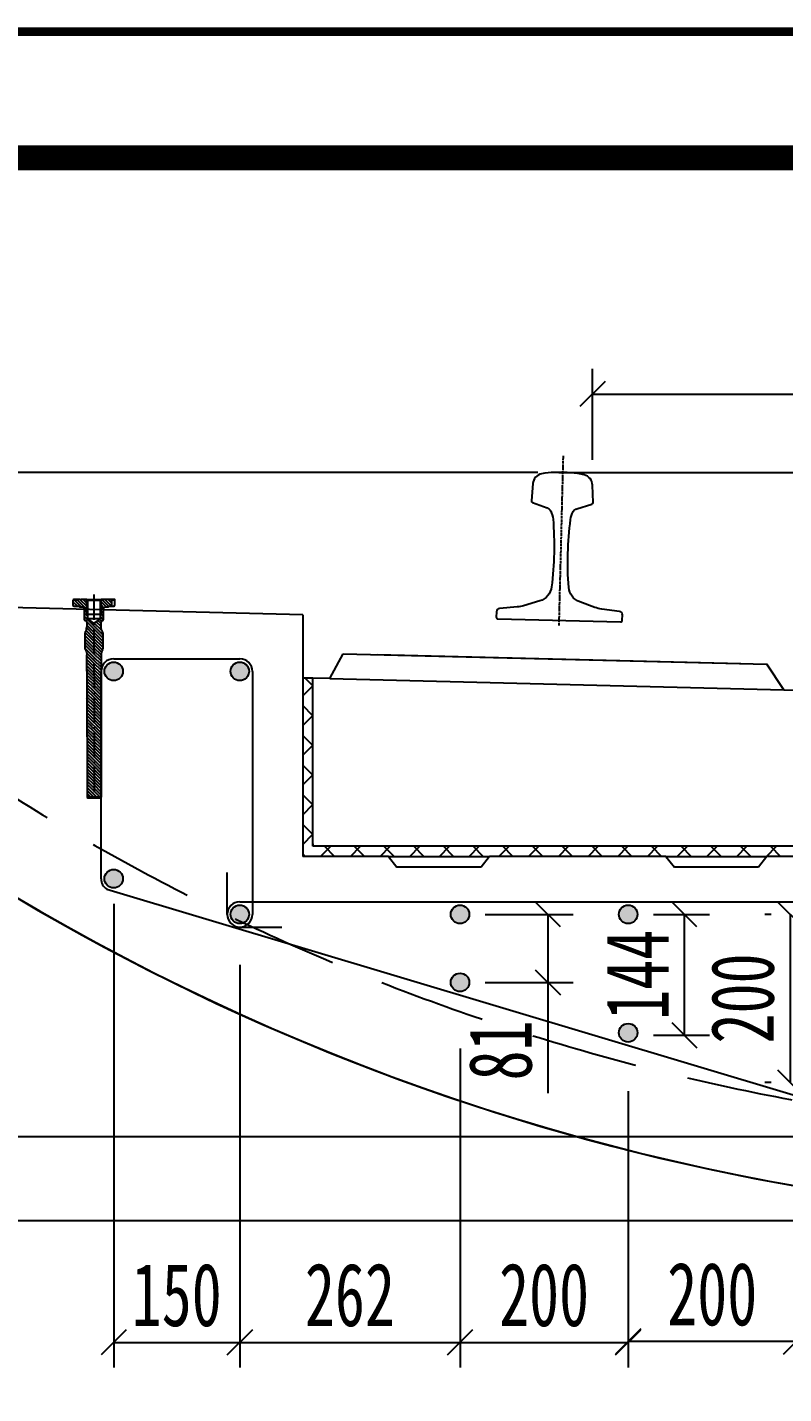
# Model space of a CAD drawing. Header units: millimetres. Extents: x -1537 to 20523, y -39880 to -29629.
# Drawn here: x 5767 to 6666, y -32584 to -30959 of the extents above; entities that cross this region are included whole.
import ezdxf
from ezdxf.enums import TextEntityAlignment as Align

# ---------------------------------------------------------------- set-up
doc = ezdxf.new("R2010")
doc.units = ezdxf.units.MM
doc.linetypes.add('CENTER', pattern=[4.1, 3, -0.5, 0.1, -0.5])
doc.linetypes.add('DASHED', pattern=[19.05, 12.7, -6.35])
doc.layers.get('Defpoints').update_dxf_attribs({"color": 250})
for name, color, linetype in [('2', 4, 'Continuous'), ('4', 4, 'Continuous'), ('D■02 地材填充', 250, 'Continuous'), ('GesoftDrawFrameFrameBlockLayer', 7, 'Continuous'), ('GesoftDrawFrameInLineLayer', 85, 'Continuous'), ('GesoftDrawFrameOutLineLayer', 180, 'Continuous'), ('GesoftDrawFrameTitleLayer', 7, 'Continuous'), ('Wall-混凝土墙', 200, 'Continuous'), ('标注', 3, 'Continuous'), ('粗实线', 4, 'Continuous'), ('钢筋', 4, 'Continuous')]:
    doc.layers.add(name, color=color, linetype=linetype)
doc.styles.add('宋体', font='SimSun.ttf', dxfattribs={"width": 0.7})
doc.styles.add('宋体样式', font='SimSun.ttf', dxfattribs={"width": 0.8})
doc.styles.add('条形码', font='BC_C39.FBC', dxfattribs={"height": 11})
doc.dimstyles.new('1比30', dxfattribs={"dimscale": 30, "dimtxt": 2.5, "dimasz": 1, "dimexe": 1, "dimexo": 1, "dimtad": 3, "dimdec": 0, "dimzin": 0, "dimdsep": 46, "dimtxsty": '宋体', "dimblk": 'OBLIQUE', "dimcen": 0.09, "dimadec": 0, "dimazin": 0, "dimtfac": 1, "dimtdec": 0, "dimtofl": 0, "dimtmove": 0, "dimatfit": 3, "dimfxl": 0, "dimtolj": 1, "dimtzin": 0, "dimarcsym": 0})

# ---------------------------------------------------------------- blocks, each defined once
blk = doc.blocks.new('_Oblique')
at = {"color": 0, "linetype": 'ByBlock', "lineweight": -2}
blk.add_line((-0.5, -0.5), (0.5, 0.5), dxfattribs=at)
blk = doc.blocks.new('*D25')
at = {"layer": 'Defpoints', "color": 0, "transparency": 16777216}
for p in [(7873.9, -31395.3), (6438.8, -31503.7), (7873.9, -31503.7)]:
    blk.add_point(p, dxfattribs=at)
at = {"layer": '标注', "color": 0, "lineweight": -2, "transparency": 16777216}
for p, q in [((6438.8, -31473.7), (6438.8, -31365.3)), ((7873.9, -31473.7), (7873.9, -31365.3)), ((6438.8, -31395.3), (7873.9, -31395.3))]:
    blk.add_line(p, q, dxfattribs=at)
at = {"layer": '标注', "color": 0, "lineweight": -2, "transparency": 16777216, "xscale": 30, "yscale": 30, "zscale": 30, "rotation": 180}
blk.add_blockref('_Oblique', (6438.8, -31395.3), dxfattribs=at)
at = {"layer": '标注', "color": 0, "lineweight": -2, "transparency": 16777216, "xscale": 30, "yscale": 30, "zscale": 30}
blk.add_blockref('_Oblique', (7873.9, -31395.3), dxfattribs=at)
at = {"layer": '标注', "color": 0, "transparency": 16777216, "insert": (7253.8, -31339.1), "char_height": 75, "attachment_point": 5, "style": '宋体'}
blk.add_mtext('\\A1;1435', dxfattribs=at)
blk = doc.blocks.new('*D26')
at = {"layer": 'Defpoints', "color": 0, "transparency": 16777216}
for p in [(6403.8, -31488.6), (5411.3, -32278.5), (7156.3, -32278.5)]:
    blk.add_point(p, dxfattribs=at)
at = {"layer": '标注', "color": 0, "lineweight": -2, "transparency": 16777216}
for p, q in [((6373.8, -31488.6), (5381.3, -31488.6)), ((5411.3, -31488.6), (5411.3, -32278.5)), ((7126.3, -32278.5), (5381.3, -32278.5))]:
    blk.add_line(p, q, dxfattribs=at)
at = {"layer": '标注', "color": 0, "lineweight": -2, "transparency": 16777216, "xscale": 30, "yscale": 30, "zscale": 30}
for p, rotation in [((5411.3, -31488.6), 90), ((5411.3, -32278.5), 270)]:
    blk.add_blockref('_Oblique', p, dxfattribs=dict(at, rotation=rotation))
at = {"layer": '标注', "color": 0, "transparency": 16777216, "insert": (5355, -31883.6), "char_height": 75, "attachment_point": 5, "rotation": 90, "style": '宋体'}
blk.add_mtext('\\A1;790', dxfattribs=at)
blk = doc.blocks.new('*D28')
at = {"layer": 'Defpoints', "color": 0, "transparency": 16777216}
for p in [(7156.3, -32278.5), (5411.3, -32378.5), (7156.3, -32378.5)]:
    blk.add_point(p, dxfattribs=at)
at = {"layer": '标注', "color": 0, "lineweight": -2, "transparency": 16777216}
for p, q in [((7126.3, -32278.5), (5381.3, -32278.5)), ((5411.3, -32278.5), (5411.3, -32378.5)), ((7126.3, -32378.5), (5381.3, -32378.5)), ((5411.3, -32378.5), (5411.3, -32546.3))]:
    blk.add_line(p, q, dxfattribs=at)
at = {"layer": '标注', "color": 0, "lineweight": -2, "transparency": 16777216, "xscale": 30, "yscale": 30, "zscale": 30}
for p, rotation in [((5411.3, -32278.5), 90), ((5411.3, -32378.5), 270)]:
    blk.add_blockref('_Oblique', p, dxfattribs=dict(at, rotation=rotation))
at = {"layer": '标注', "color": 0, "transparency": 16777216, "insert": (5355, -32477.4), "char_height": 75, "attachment_point": 5, "rotation": 90, "style": '宋体'}
blk.add_mtext('\\A1;100', dxfattribs=at)
blk = doc.blocks.new('*D24')
at = {"layer": 'Defpoints', "color": 0, "transparency": 16777216}
for p in [(6403.8, -31488.5), (6925.4, -32088.5), (6993.8, -32088.5)]:
    blk.add_point(p, dxfattribs=at)
at = {"layer": 'Wall-混凝土墙', "color": 0, "lineweight": -2, "transparency": 16777216}
for p, q in [((6433.8, -31488.5), (7023.8, -31488.5)), ((6993.8, -31488.5), (6993.8, -32088.5)), ((6955.4, -32088.5), (7023.8, -32088.5))]:
    blk.add_line(p, q, dxfattribs=at)
at = {"layer": 'Wall-混凝土墙', "color": 0, "lineweight": -2, "transparency": 16777216, "xscale": 30, "yscale": 30, "zscale": 30}
for p, rotation in [((6993.8, -31488.5), 90), ((6993.8, -32088.5), 270)]:
    blk.add_blockref('_Oblique', p, dxfattribs=dict(at, rotation=rotation))
at = {"layer": 'Wall-混凝土墙', "color": 0, "transparency": 16777216, "insert": (6937.6, -31788.5), "char_height": 75, "attachment_point": 5, "rotation": 90, "style": '宋体'}
blk.add_mtext('\\A1;600', dxfattribs=at)
blk = doc.blocks.new('*D37')
at = {"layer": 'Defpoints', "color": 0, "transparency": 16777216}
for p in [(6281.3, -32143.7), (6481.3, -32194.4), (6481.3, -32523.1)]:
    blk.add_point(p, dxfattribs=at)
at = {"layer": 'Wall-混凝土墙', "color": 0, "lineweight": -2, "transparency": 16777216}
for p, q in [((6281.3, -32173.7), (6281.3, -32553.1)), ((6481.3, -32224.4), (6481.3, -32553.1)), ((6281.3, -32523.1), (6481.3, -32523.1))]:
    blk.add_line(p, q, dxfattribs=at)
at = {"layer": 'Wall-混凝土墙', "color": 0, "lineweight": -2, "transparency": 16777216, "xscale": 30, "yscale": 30, "zscale": 30, "rotation": 180}
blk.add_blockref('_Oblique', (6281.3, -32523.1), dxfattribs=at)
at = {"layer": 'Wall-混凝土墙', "color": 0, "lineweight": -2, "transparency": 16777216, "xscale": 30, "yscale": 30, "zscale": 30}
blk.add_blockref('_Oblique', (6481.3, -32523.1), dxfattribs=at)
at = {"layer": 'Wall-混凝土墙', "color": 0, "transparency": 16777216, "insert": (6381.3, -32466.9), "char_height": 75, "attachment_point": 5, "style": '宋体'}
blk.add_mtext('\\A1;200', dxfattribs=at)
blk = doc.blocks.new('*D38')
at = {"layer": 'Defpoints', "color": 0, "transparency": 16777216}
for p in [(6481.3, -32194.4), (6681.3, -32214.1), (6481.3, -32522.2)]:
    blk.add_point(p, dxfattribs=at)
at = {"layer": 'Wall-混凝土墙', "color": 0, "lineweight": -2, "transparency": 16777216}
for p, q in [((6481.3, -32224.4), (6481.3, -32552.2)), ((6681.3, -32244.1), (6681.3, -32552.2)), ((6681.3, -32522.2), (6481.3, -32522.2))]:
    blk.add_line(p, q, dxfattribs=at)
at = {"layer": 'Wall-混凝土墙', "color": 0, "lineweight": -2, "transparency": 16777216, "xscale": 30, "yscale": 30, "zscale": 30, "rotation": 180}
blk.add_blockref('_Oblique', (6481.3, -32522.2), dxfattribs=at)
at = {"layer": 'Wall-混凝土墙', "color": 0, "lineweight": -2, "transparency": 16777216, "xscale": 30, "yscale": 30, "zscale": 30}
blk.add_blockref('_Oblique', (6681.3, -32522.2), dxfattribs=at)
at = {"layer": 'Wall-混凝土墙', "color": 0, "transparency": 16777216, "insert": (6581.3, -32466), "char_height": 75, "attachment_point": 5, "style": '宋体'}
blk.add_mtext('\\A1;200', dxfattribs=at)
blk = doc.blocks.new('*D39')
at = {"layer": 'Defpoints', "color": 0, "transparency": 16777216}
for p in [(6019.3, -32044.1), (6281.3, -32143.7), (6281.3, -32523.1)]:
    blk.add_point(p, dxfattribs=at)
at = {"layer": 'Wall-混凝土墙', "color": 0, "lineweight": -2, "transparency": 16777216}
for p, q in [((6019.3, -32074.1), (6019.3, -32553.1)), ((6281.3, -32173.7), (6281.3, -32553.1)), ((6019.3, -32523.1), (6281.3, -32523.1))]:
    blk.add_line(p, q, dxfattribs=at)
at = {"layer": 'Wall-混凝土墙', "color": 0, "lineweight": -2, "transparency": 16777216, "xscale": 30, "yscale": 30, "zscale": 30, "rotation": 180}
blk.add_blockref('_Oblique', (6019.3, -32523.1), dxfattribs=at)
at = {"layer": 'Wall-混凝土墙', "color": 0, "lineweight": -2, "transparency": 16777216, "xscale": 30, "yscale": 30, "zscale": 30}
blk.add_blockref('_Oblique', (6281.3, -32523.1), dxfattribs=at)
at = {"layer": 'Wall-混凝土墙', "color": 0, "transparency": 16777216, "insert": (6150.3, -32466.9), "char_height": 75, "attachment_point": 5, "style": '宋体'}
blk.add_mtext('\\A1;262', dxfattribs=at)
blk = doc.blocks.new('*D40')
at = {"layer": 'Defpoints', "color": 0, "transparency": 16777216}
for p in [(5869.3, -31971.7), (6019.3, -32077.4), (6019.3, -32523.1)]:
    blk.add_point(p, dxfattribs=at)
at = {"layer": 'Wall-混凝土墙', "color": 0, "lineweight": -2, "transparency": 16777216}
for p, q in [((5869.3, -32001.7), (5869.3, -32553.1)), ((6019.3, -32107.4), (6019.3, -32553.1)), ((5869.3, -32523.1), (6019.3, -32523.1))]:
    blk.add_line(p, q, dxfattribs=at)
at = {"layer": 'Wall-混凝土墙', "color": 0, "lineweight": -2, "transparency": 16777216, "xscale": 30, "yscale": 30, "zscale": 30, "rotation": 180}
blk.add_blockref('_Oblique', (5869.3, -32523.1), dxfattribs=at)
at = {"layer": 'Wall-混凝土墙', "color": 0, "lineweight": -2, "transparency": 16777216, "xscale": 30, "yscale": 30, "zscale": 30}
blk.add_blockref('_Oblique', (6019.3, -32523.1), dxfattribs=at)
at = {"layer": 'Wall-混凝土墙', "color": 0, "transparency": 16777216, "insert": (5944.3, -32466.9), "char_height": 75, "attachment_point": 5, "style": '宋体'}
blk.add_mtext('\\A1;150', dxfattribs=at)
blk = doc.blocks.new('*D41')
at = {"layer": 'Defpoints', "color": 0, "transparency": 16777216}
for p in [(6281.3, -32014.1), (6281.3, -32095), (6385.9, -32095)]:
    blk.add_point(p, dxfattribs=at)
at = {"layer": 'Wall-混凝土墙', "color": 0, "lineweight": -2, "transparency": 16777216}
for p, q in [((6311.3, -32014.1), (6415.9, -32014.1)), ((6385.9, -32014.1), (6385.9, -32095)), ((6311.3, -32095), (6415.9, -32095)), ((6385.9, -32095), (6385.9, -32226.8))]:
    blk.add_line(p, q, dxfattribs=at)
at = {"layer": 'Wall-混凝土墙', "color": 0, "lineweight": -2, "transparency": 16777216, "xscale": 30, "yscale": 30, "zscale": 30}
for p, rotation in [((6385.9, -32014.1), 90), ((6385.9, -32095), 270)]:
    blk.add_blockref('_Oblique', p, dxfattribs=dict(at, rotation=rotation))
at = {"layer": 'Wall-混凝土墙', "color": 0, "transparency": 16777216, "insert": (6329.6, -32175.9), "char_height": 75, "attachment_point": 5, "rotation": 90, "style": '宋体'}
blk.add_mtext('\\A1;81', dxfattribs=at)
blk = doc.blocks.new('*D42')
at = {"layer": 'Defpoints', "color": 0, "transparency": 16777216}
for p in [(6481.3, -32014.1), (6481.3, -32157.8), (6548.1, -32157.8)]:
    blk.add_point(p, dxfattribs=at)
at = {"layer": 'Wall-混凝土墙', "color": 0, "lineweight": -2, "transparency": 16777216}
for p, q in [((6511.3, -32014.1), (6578.1, -32014.1)), ((6548.1, -32014.1), (6548.1, -32157.8)), ((6511.3, -32157.8), (6578.1, -32157.8))]:
    blk.add_line(p, q, dxfattribs=at)
at = {"layer": 'Wall-混凝土墙', "color": 0, "lineweight": -2, "transparency": 16777216, "xscale": 30, "yscale": 30, "zscale": 30}
for p, rotation in [((6548.1, -32014.1), 90), ((6548.1, -32157.8), 270)]:
    blk.add_blockref('_Oblique', p, dxfattribs=dict(at, rotation=rotation))
at = {"layer": 'Wall-混凝土墙', "color": 0, "transparency": 16777216, "insert": (6491.9, -32086), "char_height": 75, "attachment_point": 5, "rotation": 90, "style": '宋体'}
blk.add_mtext('\\A1;144', dxfattribs=at)
blk = doc.blocks.new('*D43')
at = {"layer": 'Defpoints', "color": 0, "transparency": 16777216}
for p in [(6681.3, -32014.1), (6674, -32214.1), (6681.3, -32214.1)]:
    blk.add_point(p, dxfattribs=at)
at = {"layer": 'Wall-混凝土墙', "color": 0, "lineweight": -2, "transparency": 16777216}
for p, q in [((6651.3, -32014.1), (6644, -32014.1)), ((6674, -32014.1), (6674, -32214.1)), ((6651.3, -32214.1), (6644, -32214.1))]:
    blk.add_line(p, q, dxfattribs=at)
at = {"layer": 'Wall-混凝土墙', "color": 0, "lineweight": -2, "transparency": 16777216, "xscale": 30, "yscale": 30, "zscale": 30}
for p, rotation in [((6674, -32014.1), 90), ((6674, -32214.1), 270)]:
    blk.add_blockref('_Oblique', p, dxfattribs=dict(at, rotation=rotation))
at = {"layer": 'Wall-混凝土墙', "color": 0, "transparency": 16777216, "insert": (6617.7, -32114.1), "char_height": 75, "attachment_point": 5, "rotation": 90, "style": '宋体'}
blk.add_mtext('\\A1;200', dxfattribs=at)
blk = doc.blocks.new('埋入式端子-2')
at = {"color": 2, "linetype": 'CENTER', "ltscale": 10}
blk.add_line((0, 0), (0, -242.2), dxfattribs=at)
at = {"color": 2, "ltscale": 0.03}
for p, q in [((-25, -6.9), (-25, -12.4)), ((-19.7, -13.9), (-25, -8.6)), ((-23.4, -13.9), (-25, -12.3)), ((-21, -5.9), (-24, -5.9)), ((-15, -14.9), (-24, -5.9)), ((-23.5, -13.9), (-17.5, -13.9)), ((-21, -6.2), (-21, -5.9)), ((-19.5, -6.7), (-20.5, -6.7)), ((-19.5, -5.9), (-19.5, -6.7)), ((-16.5, -5.9), (-19.5, -5.9)), ((-8.5, -17.7), (-19.5, -6.7)), ((-17.5, -13.9), (-17.5, -13.9)), ((-16.5, -6), (-16.6, -5.9)), ((-16.5, -6.7), (-16.5, -5.9)), ((-15.5, -6.7), (-16.5, -6.7)), ((-16.5, -14.9), (-13.5, -14.9)), ((-8.5, -14), (-15.8, -6.7)), ((-15, -5.9), (-15, -6.2)), ((-8.5, -5.9), (-15, -5.9)), ((-8.5, -10.3), (-12.9, -5.9)), ((-8.5, -6.5), (-9.2, -5.9)), ((-7.4, -7), (-8.5, -5.9)), ((-8.5, -23.9), (-8.5, -5.9)), ((-7.4, -28.9), (-7.4, -7)), ((-7.4, -7), (7.4, -7)), ((8.5, -5.9), (7.4, -7)), ((7.4, -7), (7.4, -28.9)), ((24, -5.9), (8.5, -5.9)), ((8.5, -23.9), (8.5, -5.9)), ((14.7, -14.9), (8.5, -8.7)), ((11.8, -15.8), (8.5, -12.4)), ((11.5, -19.1), (8.5, -16.1)), ((17.5, -14), (9.4, -5.9)), ((21, -13.8), (13.1, -5.9)), ((13.5, -14.9), (16.5, -14.9)), ((21, -10.1), (16.8, -5.9)), ((17.5, -13.9), (23.5, -13.9)), ((25, -6.7), (21, -6.7)), ((21, -6.9), (21, -13.9)), ((25, -7), (21, -7)), ((25, -12.4), (25, -6.9)), ((-11.5, -16.9), (-11.5, -29.4)), ((-8.5, -21.4), (-11.5, -18.4)), ((-7.4, -26.2), (-11.5, -22.1)), ((0, -37.3), (-11.5, -25.8)), ((-10.2, -30.9), (-11.5, -29.5)), ((-10, -30.9), (-9.9, -30.9)), ((8.5, -23.9), (-8.5, -23.9)), ((-8.4, -32.4), (-8.4, -38.5)), ((0, -34.3), (-7.4, -28.9)), ((7.4, -28.9), (-7.4, -28.9)), ((7.4, -28.9), (0, -34.3)), ((8.4, -38.2), (2.5, -32.4)), ((8.4, -34.5), (4.7, -30.9)), ((8.8, -31.3), (6.8, -29.3)), ((11.3, -30.1), (7.4, -26.2)), ((8.4, -38.5), (8.4, -32.4)), ((11.5, -22.8), (8.5, -19.8)), ((11.5, -26.5), (8.5, -23.5)), ((9.9, -30.9), (10, -30.9)), ((11.5, -29.4), (11.5, -16.9)), ((-10.7, -45.6), (-10.7, -64.6)), ((10.2, -66.1), (-10.6, -45.2)), ((0, -52.2), (-9.3, -42.8)), ((0, -48.5), (-8.6, -39.8)), ((0, -41), (-8.4, -32.7)), ((0, -44.7), (-8.4, -36.4)), ((10.7, -48), (0, -37.3)), ((10.7, -51.7), (0, -41)), ((10.7, -55.4), (0, -44.7)), ((10.7, -59.1), (0, -48.5)), ((9.4, -43), (0.4, -34)), ((10.7, -45.6), (10.7, -64.6)), ((0, -59.6), (-10.7, -48.9)), ((0, -63.3), (-10.7, -52.6)), ((0, -67), (-10.7, -56.3)), ((0, -70.7), (-10.7, -60)), ((0, -74.4), (-10.7, -63.8)), ((10.7, -62.9), (0, -52.2)), ((9, -68.6), (0, -59.6)), ((8.4, -71.7), (0, -63.3)), ((0, -78.2), (-8.9, -69.3)), ((-8.4, -91.1), (-8.4, -72)), ((0, -81.9), (-8.4, -73.5)), ((0, -85.6), (-8.4, -77.2)), ((0, -89.3), (-8.4, -80.9)), ((8.4, -75.4), (0, -67)), ((8.4, -79.1), (0, -70.7)), ((8.4, -82.8), (0, -74.4)), ((8.4, -86.5), (0, -78.2)), ((8.4, -72), (8.4, -91.1)), ((8.4, -101.4), (-8.4, -84.7)), ((8.4, -105.1), (-8.4, -88.4)), ((-8.4, -91.1), (-8.4, -97.8)), ((-3.2, -97.2), (-8.4, -92.1)), ((8.4, -108.8), (-8.4, -92.1)), ((0, -104.1), (-8.4, -95.8)), ((8.4, -90.2), (0, -81.9)), ((7.6, -93.2), (0, -85.6)), ((8.4, -97.6), (0, -89.3)), ((0.6, -93.6), (0, -93)), ((8.4, -101.4), (3.3, -96.3)), ((8.4, -91.1), (8.4, -241.2)), ((-8.4, -97.8), (-8.4, -241.2)), ((0, -107.9), (-8.4, -99.5)), ((0, -111.6), (-8.4, -103.2)), ((0, -115.3), (-8.4, -106.9)), ((0, -119), (-8.4, -110.6)), ((0, -100.4), (-0.4, -100)), ((8.4, -112.5), (0, -104.1)), ((8.4, -116.2), (0, -107.9)), ((8.4, -119.9), (0, -111.6)), ((8.4, -105.1), (0.9, -97.6)), ((-8.4, -124.2), (-8.8, -123.8)), ((0, -122.7), (-8.4, -114.4)), ((0, -126.4), (-8.4, -118.1)), ((0, -130.1), (-8.4, -121.8)), ((0, -133.8), (-8.4, -125.5)), ((0, -137.6), (-8.4, -129.2)), ((8.4, -123.6), (0, -115.3)), ((8.4, -127.3), (0, -119)), ((8.4, -131.1), (0, -122.7)), ((8.4, -134.8), (0, -126.4)), ((8.4, -149.6), (-8.4, -132.9)), ((8.4, -153.3), (-8.4, -136.6)), ((8.4, -157), (-8.4, -140.3)), ((8.4, -160.8), (-8.4, -144.1)), ((8.4, -138.5), (0, -130.1)), ((8.4, -142.2), (0, -133.8)), ((8.4, -145.9), (0, -137.6)), ((7.6, -152.6), (0, -145)), ((8.4, -164.5), (-8.4, -147.8)), ((-8.4, -150.5), (-8.4, -157.2)), ((-3.2, -156.6), (-8.4, -151.5)), ((8.4, -168.2), (-8.4, -151.5)), ((0, -163.5), (-8.4, -155.2)), ((0, -167.3), (-8.4, -158.9)), ((0, -159.8), (-0.4, -159.4)), ((0.6, -153), (0, -152.4)), ((8.4, -164.5), (0.9, -157)), ((8.4, -160.8), (3.3, -155.7)), ((8.4, -150.5), (8.4, -157.6)), ((0, -171), (-8.4, -162.6)), ((0, -174.7), (-8.4, -166.3)), ((0, -178.4), (-8.4, -170)), ((0, -182.1), (-8.4, -173.8)), ((0, -185.8), (-8.4, -177.5)), ((8.4, -171.9), (0, -163.5)), ((8.4, -175.6), (0, -167.3)), ((8.4, -179.3), (0, -171)), ((8.4, -183), (0, -174.7)), ((8.4, -186.7), (0, -178.4)), ((0, -189.5), (-8.4, -181.2)), ((0, -193.2), (-8.4, -184.9)), ((0, -196.9), (-8.4, -188.6)), ((8.4, -209), (-8.4, -192.3)), ((8.4, -190.5), (0, -182.1)), ((8.4, -194.2), (0, -185.8)), ((8.4, -197.9), (0, -189.5)), ((8.4, -201.6), (0, -193.2)), ((8.4, -212.7), (-8.4, -196)), ((8.4, -216.4), (-8.4, -199.7)), ((8.4, -220.1), (-8.4, -203.4)), ((8.4, -223.9), (-8.4, -207.2)), ((-8.4, -209.9), (-8.4, -216.6)), ((-3.2, -216), (-8.4, -210.9)), ((8.4, -227.6), (-8.4, -210.9)), ((8.4, -205.3), (0, -196.9)), ((7.6, -212), (0, -204.4)), ((0, -222.9), (-8.4, -214.6)), ((0, -226.6), (-8.4, -218.3)), ((8.4, -238.7), (-8.4, -222)), ((7.2, -241.2), (-8.4, -225.7)), ((0, -219.2), (-0.4, -218.8)), ((0.6, -212.4), (0, -211.8)), ((8.4, -231.3), (0, -222.9)), ((8.4, -235), (0, -226.6)), ((8.4, -223.9), (0.9, -216.4)), ((3.4, -241.2), (-8.4, -229.4)), ((0, -241.5), (-8.4, -233.1)), ((-4, -241.2), (-8.4, -236.9)), ((8.3, -241.2), (-8.4, -241.2)), ((-8.4, -241.2), (-7.4, -242.2)), ((7.3, -242.2), (-7.4, -242.2)), ((8.3, -241.2), (7.3, -242.2))]:
    blk.add_line(p, q, dxfattribs=at)
at = {"color": 2}
for p, q in [((-19.5, -5.9), (-21, -5.9)), ((-16.5, -5.9), (-15, -5.9)), ((-15, -5.9), (-15, -5.9)), ((-8.5, -5.9), (8.5, -5.9)), ((17.5, -13.9), (17.5, -13.9))]:
    blk.add_line(p, q, dxfattribs=at)
at = {"color": 2, "ltscale": 0.03}
for centre, radius, start, end in [((-24, -6.9), 1, 90, 180), ((-23.5, -12.4), 1.5, 180, 270), ((-20.5, -6.2), 0.5, 180, 270), ((-16.5, -13.9), 1, 180, 270), ((-15.5, -6.2), 0.5, 270, 0), ((-13.5, -16.9), 2, 0, 90), ((13.5, -16.9), 2, 90, 180), ((16.5, -13.9), 1, 270, 0), ((20, -6.9), 1, 0, 90), ((23.5, -12.4), 1.5, 270, 0), ((24, -6.9), 1, 0, 90), ((-10, -29.4), 1.5, 180, 270), ((-9.9, -32.4), 1.5, 0, 90), ((9.9, -32.4), 1.5, 90, 180), ((10, -29.4), 1.5, 270, 0), ((9.1, -45.6), 1.6, 0, 38.3125), ((8.3, -64.6), 2.4, 323.4468, 0)]:
    blk.add_arc(centre, radius, start, end, dxfattribs=at)
at = {"color": 2}
for centre, radius, start, end in [((-9.1, -45.6), 1.6, 141.6875, 180), ((-8.3, -64.6), 2.4, 180, 216.5532)]:
    blk.add_arc(centre, radius, start, end, dxfattribs=at)
at = {"color": 2, "ltscale": 0.03}
for points in [[(-10.3, -44.6), (-8.8, -42.7), (-8.9, -40.6), (-8.4, -38.5)], [(10.3, -44.6), (8.8, -42.7), (8.9, -40.6), (8.4, -38.5)], [(-10.2, -66), (-8.8, -67.9), (-8.9, -70), (-8.4, -72)], [(10.2, -66), (8.8, -67.9), (8.9, -70), (8.4, -72)]]:
    blk.add_open_spline(points, degree=3, dxfattribs=at)
blk = doc.blocks.new('0.75_ffb4e8d4558ec0704e1d2cd9ca1a2cbc')
at = {"layer": 'GesoftDrawFrameInLineLayer', "color": 0, "const_width": 1}
blk.add_lwpolyline([(0, 0), (0, 287), (-705, 287), (-705, 0), (0, 0)], dxfattribs=at)
at = {"layer": 'GesoftDrawFrameOutLineLayer', "color": 0, "const_width": 0.35}
blk.add_lwpolyline([(5, -5), (5, 292), (-730, 292), (-730, -5), (5, -5)], dxfattribs=at)
blk = doc.blocks.new('GESOFT00000000NEW_049a35bf7f0736cc4250df00ece10f93_ffb4e8d4558ec0704e1d2cd9ca1a2cbc_2e1cf7a908f61d0b50dc33cccab90907')
at = {"layer": 'GesoftDrawFrameFrameBlockLayer'}
blk.add_blockref('0.75_ffb4e8d4558ec0704e1d2cd9ca1a2cbc', (0, 0), dxfattribs=at)
at = {"layer": 'GesoftDrawFrameTitleLayer', "color": 7, "style": '条形码', "width": 2}
blk.add_attdef('BARCODE', (-2.796, 60.502), '', height=6, rotation=90, dxfattribs=at)
at = {"layer": 'GesoftDrawFrameTitleLayer', "style": '宋体样式'}
for tag, height, width, p in [('GCMC0', 3.6, 0.8, (-40, 43.4)), ('SHEJI', 2.5, 0.8, (-154, 35.2)), ('SHEJI2', 2.5, 0.8, (-137.763, 35.267)), ('SJJD', 2.5, 0.8, (-14, 34.4)), ('JIAOHE', 2.5, 0.8, (-154, 28.8)), ('JIAOHE2', 2.5, 0.8, (-137.614, 28.829)), ('VERSION0', 2.5, 0.8, (-14, 26.4)), ('ZTSD', 2.5, 0.8, (-190, 24)), ('CEMING', 4, 0.7, (-84, 22.588)), ('ZYFZR1', 2.5, 0.8, (-154, 22.4)), ('ZYFZR2', 2.5, 0.8, (-137.757, 22.237)), ('BILI', 2.5, 0.8, (-14, 18.4)), ('XMFZR2', 2.5, 0.8, (-137.983, 16.217)), ('XMFZR1', 2.5, 0.8, (-154, 16)), ('DOCNAME0', 3.5, 0.9, (-84, 13.27)), ('RIQI', 2.5, 0.8, (-14, 10.4)), ('SENHE', 2.5, 0.8, (-154, 9.6)), ('DOCNAME2', 3.5, 0.9, (-84, 9.416)), ('SENHE2', 2.5, 0.8, (-137.406, 9.521)), ('XTSD', 2.5, 0.8, (-190, 4.8)), ('SENDING2', 2.5, 0.8, (-137.406, 3.809)), ('PAGENUMBER', 2.5, 0.8, (-31.783, 3.831)), ('PAGECOUNT', 2.5, 0.8, (-10.803, 3.831)), ('SENDING', 2.5, 0.8, (-154, 3.2)), ('TUHAO', 2.5, 0.8, (-91.5, 3.2)), ('PROJECTNO', 2.5, 0.8, (-47.498, 3.2))]:
    blk.add_attdef(tag, text='', height=height, dxfattribs=dict(at, width=width)).set_placement(p, align=Align.MIDDLE_CENTER)
blk.add_attdef('PIANMING', text='', height=4, dxfattribs=at).set_placement((-84, 31.087), align=Align.MIDDLE_CENTER)

msp = doc.modelspace()

# ---------------------------------------------------------------- hatches: boundary and pattern name
at = {"layer": 'D■02 地材填充'}
h = msp.add_hatch(dxfattribs=at)
h.set_pattern_fill('ANSI37', color=0, scale=200)
h.set_pattern_definition([(45, (-514147.68, -18484.084), (-17.6776695, 17.6776695), []), (135, (-514147.68, -18484.084), (-17.6776695, -17.6776695), [])])
h.paths.add_polyline_path([(6106.34274, -31733.11562), (6106.34274, -31933.11526), (6736.34274, -31933.11526), (6736.34274, -31945.11526), (6094.34274, -31945.11526), (6094.34274, -31733.11526)])
at = {"layer": '钢筋'}
h = msp.add_hatch(color=256, dxfattribs=at)
h.dxf.hatch_style = 1
edge = h.paths.add_edge_path()
edge.add_arc((5869.34274, -31725.14002), 11, 0, 360)
h = msp.add_hatch(color=256, dxfattribs=at)
h.dxf.hatch_style = 1
edge = h.paths.add_edge_path()
edge.add_arc((5869.34275, -31725.14003), 11, 0, 360)
h = msp.add_hatch(color=256, dxfattribs=at)
h.dxf.hatch_style = 1
edge = h.paths.add_edge_path()
edge.add_arc((6019.34274, -31725.14002), 11, 0, 360)
h = msp.add_hatch(color=256, dxfattribs=at)
h.dxf.hatch_style = 1
edge = h.paths.add_edge_path()
edge.add_arc((6019.34274, -31725.14003), 11, 0, 360)
h = msp.add_hatch(color=256, dxfattribs=at)
h.dxf.hatch_style = 1
edge = h.paths.add_edge_path()
edge.add_arc((5869.34274, -31971.70031), 11, 0, 360)
h = msp.add_hatch(color=256, dxfattribs=at)
h.dxf.hatch_style = 1
edge = h.paths.add_edge_path()
edge.add_arc((6019.34274, -32014.14001), 11, 0, 360)
h = msp.add_hatch(color=256, dxfattribs=at)
h.dxf.hatch_style = 1
edge = h.paths.add_edge_path()
edge.add_arc((6019.34274, -32014.14002), 11, 0, 360)
h = msp.add_hatch(color=256, dxfattribs=at)
h.dxf.hatch_style = 1
edge = h.paths.add_edge_path()
edge.add_arc((6281.34274, -32014.14002), 11, 0, 360)
h = msp.add_hatch(color=256, dxfattribs=at)
h.dxf.hatch_style = 1
edge = h.paths.add_edge_path()
edge.add_arc((6481.34274, -32014.14002), 11, 0, 360)
h = msp.add_hatch(color=256, dxfattribs=at)
h.dxf.hatch_style = 1
edge = h.paths.add_edge_path()
edge.add_arc((6281.34274, -32095.03799), 11, 0, 360)
h = msp.add_hatch(color=256, dxfattribs=at)
h.dxf.hatch_style = 1
edge = h.paths.add_edge_path()
edge.add_arc((6481.34274, -32154.91064), 11, 0, 360)

# ---------------------------------------------------------------- linework, layer by layer
at = {"linetype": 'DASHED', "ltscale": 5}
msp.add_line((6398.77247, -31488.50366), (8264.97379, -31488.57034), dxfattribs=at)
at = {"ltscale": 0.8}
msp.add_lwpolyline([(6349.59624, -31648.50661), (6328.26495, -31650.33838, 0.3821619134), (6324.60843, -31654.22375), (6324.44798, -31660.64157, 0.4142135624), (6326.39737, -31662.69093), (6472.35177, -31666.33979, 0.4142135624), (6474.40113, -31664.3904), (6474.56157, -31657.97258, 0.3821619134), (6471.10377, -31653.90936), (6449.89065, -31651.01397, -0.0526809065), (6441.72779, -31649.00845), (6423.73196, -31642.51724, -0.2959713505), (6410.56107, -31625.18265, -0.0505666231), (6412.77788, -31544.51286, -0.0993425693), (6415.9119, -31535.18827, -0.1861467865), (6420.43256, -31531.62329), (6438.18485, -31526.22762, 0.3409338849), (6439.60175, -31524.23693), (6438.80725, -31503.65062, 0.334738992), (6429.06029, -31491.4032, 0.0484879342), (6413.76507, -31489.0202, 0.008335579), (6403.7732, -31488.57034, 0.008335579), (6393.77132, -31488.52035, 0.0484879342), (6378.37613, -31490.1361, 0.334738992), (6368.02936, -31501.88118), (6366.20718, -31522.40206, 0.3409338849), (6367.52284, -31524.46107), (6384.91409, -31530.71217, -0.1885271315), (6389.32021, -31534.52348, -0.0993425693), (6391.98438, -31543.99302, -0.0505666231), (6390.16745, -31624.67281, -0.2959713505), (6376.14683, -31641.32761), (6356.99951, -31647.01078, -0.0503850157), (6349.09977, -31648.51241)], format="xyb", dxfattribs=at)
msp.add_arc((7156.34274, -29628.53073), 2750, 218.03083125, 322.00023598)
at = {"linetype": 'DASHED', "lineweight": 25, "ltscale": 10}
msp.add_arc((7156.97746, -29628.5308), 2650, 219.72870647, 320.24384723, dxfattribs=at)
at = {"layer": '2', "color": 0}
msp.add_line((6183.29209, -31705.10102), (6615.33259, -31715.90203), dxfattribs=at)
at = {"layer": '4', "color": 0, "linetype": 'CENTER'}
msp.add_line((6399.22462, -31670.47389), (6404.26581, -31468.79052), dxfattribs=at)
at = {"layer": '4', "color": 0}
for p, q in [((6094.34274, -31657.99026), (5278.53534, -31637.59502)), ((6094.34274, -31657.99026), (6094.34274, -31945.11526)), ((6126.34274, -31733.78228), (6142.1434, -31704.16463)), ((6142.1434, -31704.16463), (6646.33165, -31716.61243)), ((6666.33165, -31747.11535), (6646.33165, -31716.61243)), ((6106.34274, -31733.11526), (6094.34274, -31733.11526)), ((6106.34274, -31933.11526), (6106.34274, -31733.11526)), ((6126.34274, -31733.78228), (6106.34274, -31733.11562)), ((6126.34274, -31733.78228), (6666.33534, -31747.11544)), ((6666.33165, -31747.11535), (6686.34274, -31747.61563)), ((6106.34274, -31930.11526), (6106.34274, -31933.11526)), ((6196.34274, -31945.11526), (6094.34274, -31945.11526)), ((6736.34274, -31933.11526), (6106.34274, -31933.11526)), ((6196.34274, -31945.11526), (6206.34274, -31958.11526)), ((6196.34274, -31945.11526), (6316.34274, -31945.11526)), ((6316.34274, -31945.11526), (6306.34274, -31958.11526)), ((6526.34274, -31945.11526), (6316.34274, -31945.11526)), ((6526.34274, -31945.11526), (6536.34274, -31958.11526)), ((6526.34274, -31945.11526), (6646.34274, -31945.11526)), ((6646.34274, -31945.11526), (6636.34274, -31958.11526)), ((6736.34274, -31945.11526), (6646.34274, -31945.11526)), ((6306.34274, -31958.11526), (6206.34274, -31958.11526)), ((6636.34274, -31958.11526), (6536.34274, -31958.11526))]:
    msp.add_line(p, q, dxfattribs=at)
at = {"layer": '粗实线'}
msp.add_arc((7156.34274, -29628.53073), 2750, 230.45244225, 309.48023636, dxfattribs=at)
at = {"layer": '钢筋'}
for p, q in [((5869.34274, -31710.14002), (6019.34274, -31710.14002)), ((5854.34274, -31971.7018), (5854.34274, -31725.14002)), ((6034.34274, -31725.14002), (6034.34274, -32014.14002)), ((6004.34274, -32014.14002), (6004.34274, -31964.14002)), ((5861.10046, -31984.23287), (6677.66185, -32228.68138)), ((6019.34274, -31999.14002), (6681.34274, -31999.14002)), ((6019.34274, -32029.14002), (6069.34274, -32029.14002))]:
    msp.add_line(p, q, dxfattribs=at)
for centre in [(5869.34274, -31725.14002), (5869.34275, -31725.14003), (6019.34274, -31725.14002), (6019.34274, -31725.14003), (5869.34274, -31971.70031), (6019.34274, -32014.14001), (6019.34274, -32014.14002), (6281.34274, -32014.14002), (6481.34274, -32014.14002), (6281.34274, -32095.03799), (6481.34274, -32154.91064)]:
    msp.add_circle(centre, 11, dxfattribs=at)
for centre, start, end in [((5869.34274, -31725.14002), 90, 180), ((6019.34274, -31725.14002), 360, 90), ((5869.34274, -31971.70032), 179.99433807, 236.66828715), ((6019.34571, -32014.14002), 90.01131938, 270.00000446), ((6019.34274, -32014.14002), 180, 0)]:
    msp.add_arc(centre, 15, start, end, dxfattribs=at)

# ---------------------------------------------------------------- block references
at = {"xscale": 30, "yscale": 30, "zscale": 30}
msp.add_blockref('GESOFT00000000NEW_049a35bf7f0736cc4250df00ece10f93_ffb4e8d4558ec0704e1d2cd9ca1a2cbc_2e1cf7a908f61d0b50dc33cccab90907', (20368.09326, -39724.43154), dxfattribs=at)
at = {"rotation": 0.05973675430297871}
msp.add_blockref('埋入式端子-2', (5845.80643, -31633.64252), dxfattribs=at)

# ---------------------------------------------------------------- dimensions: what is measured, and where the dimension line sits
at = {"layer": 'Wall-混凝土墙'}
for base, p1, p2, picture, middle in [((6993.83116, -32088.53073), (6403.77239, -31488.53073), (6925.38062, -32088.53073), '*D24', (6937.58116, -31788.53073)), ((6385.86549, -32095.03799), (6281.34274, -32014.14002), (6281.34274, -32095.03799), '*D41', (6329.61549, -32175.90391)), ((6548.12006, -32157.80749), (6481.34274, -32014.14002), (6481.34274, -32157.80749), '*D42', (6491.87006, -32085.97376)), ((6673.98904, -32214.14002), (6681.34274, -32014.14002), (6681.34274, -32214.14002), '*D43', (6617.73904, -32114.14002))]:
    dim = msp.add_linear_dim(base=base, p1=p1, p2=p2, angle=90, dimstyle='1比30', dxfattribs=at)
    dim.commit()
    dim.dimension.update_dxf_attribs({"geometry": picture, "text_midpoint": middle})
for base, p1, p2, picture, middle in [((6019.34274, -32523.10405), (5869.34274, -31971.70031), (6019.34274, -32077.4233), '*D40', (5944.34274, -32466.85405)), ((6281.34274, -32523.10405), (6019.34274, -32044.14002), (6281.34274, -32143.74417), '*D39', (6150.34274, -32466.85405)), ((6481.34274, -32523.10405), (6281.34274, -32143.74417), (6481.34274, -32194.37079), '*D37', (6381.34274, -32466.85405)), ((6481.34274, -32522.24666), (6681.34274, -32214.14002), (6481.34274, -32194.37079), '*D38', (6581.34274, -32465.99666))]:
    dim = msp.add_linear_dim(base=base, p1=p1, p2=p2, dimstyle='1比30', dxfattribs=at)
    dim.commit()
    dim.dimension.update_dxf_attribs({"geometry": picture, "text_midpoint": middle})
at = {"layer": '标注'}
dim = msp.add_linear_dim(base=(7873.87824, -31395.31217), p1=(6438.80725, -31503.65062), p2=(7873.87824, -31503.65062), dimstyle='1比30', dxfattribs=at)
dim.commit()
dim.dimension.update_dxf_attribs({"geometry": '*D25', "text_midpoint": (7253.7706, -31395.31217), "dimtype": 160})
for base, p1, p2, picture, middle in [((5411.28507, -32278.53065), (6403.7732, -31488.57034), (7156.34275, -32278.53065), '*D26', (5355.03507, -31883.55049)), ((5411.28507, -32378.53073), (7156.34275, -32278.53073), (7156.34275, -32378.53073), '*D28', (5355.03507, -32477.43436))]:
    dim = msp.add_linear_dim(base=base, p1=p1, p2=p2, angle=90, dimstyle='1比30', dxfattribs=at)
    dim.commit()
    dim.dimension.update_dxf_attribs({"geometry": picture, "text_midpoint": middle})

doc.saveas('drawing.dxf')
